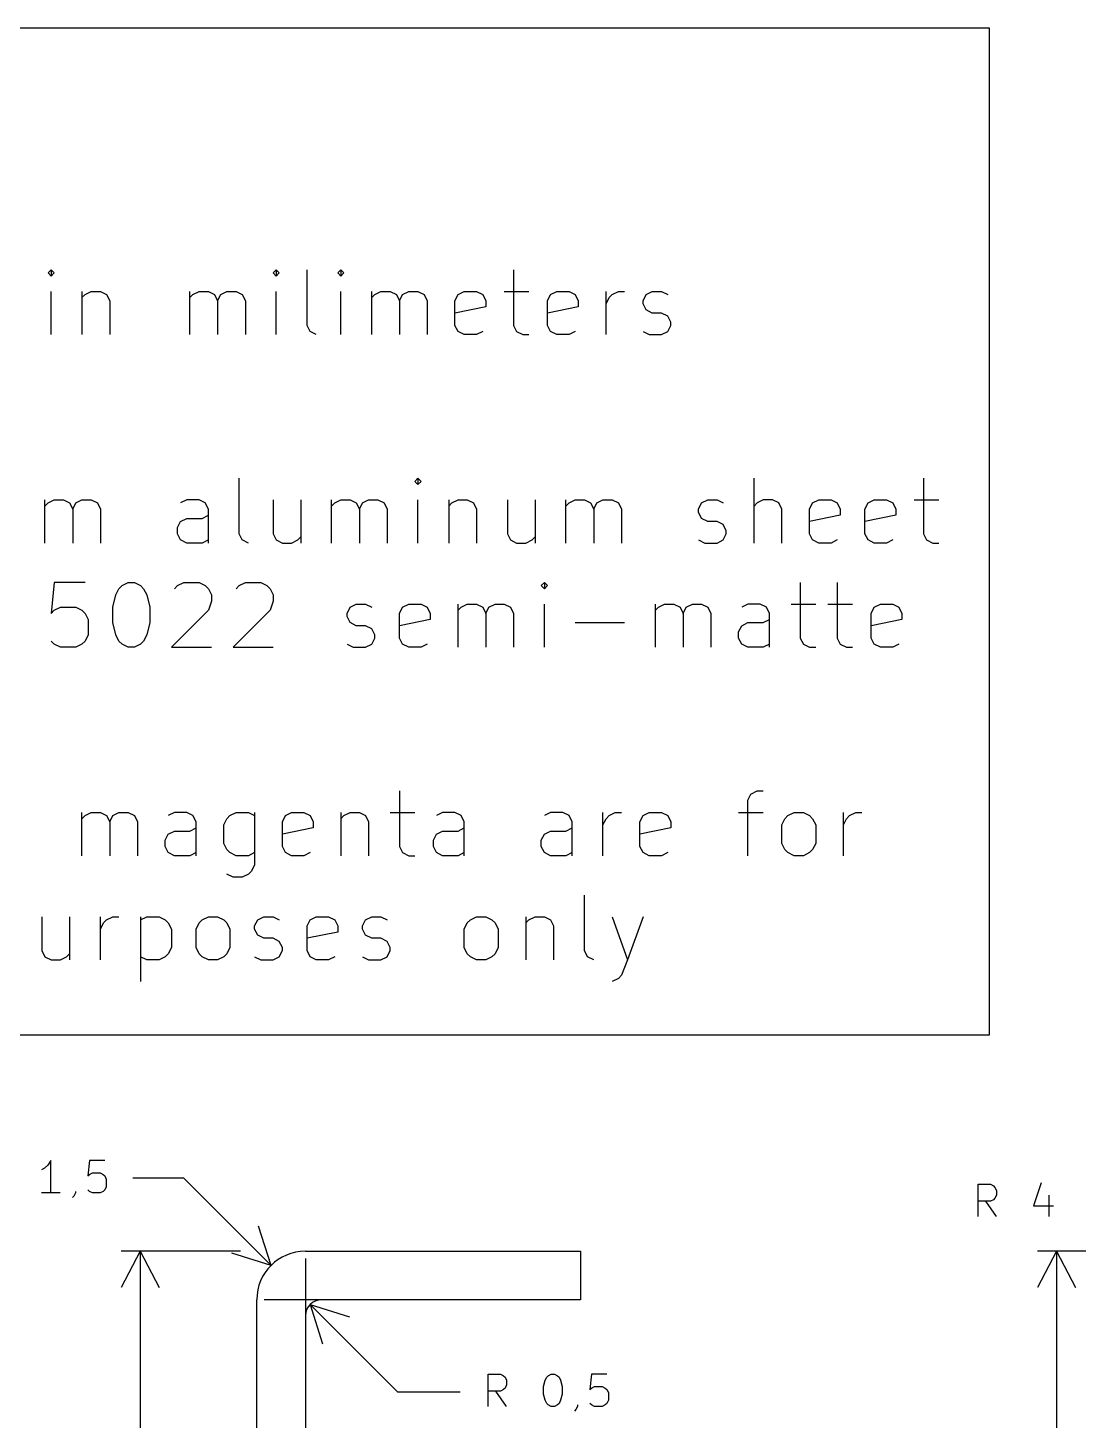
# Model space of a CAD drawing. Extents: x 111 to 491, y -200 to -1.
# Drawn here: x 135.43 to 167.87, y -53.52 to -10.5 of the extents above; entities that cross this region are included whole.
import ezdxf

# ---------------------------------------------------------------- set-up
doc = ezdxf.new("R2010")
doc.units = 0
doc.layers.add('BLACK', color=7, linetype='CONTINUOUS')

msp = doc.modelspace()

# ---------------------------------------------------------------- linework, layer by layer
at = {"layer": 'BLACK', "linetype": 'CONTINUOUS'}
for p, q in [((111, -10.5), (165.125, -10.5)), ((165.125, -10.5), (165.125, -41.625)), ((136.146425, -17.979714), (136.051187, -18.074952)), ((136.241663, -18.074952), (136.146425, -17.979714)), ((136.146425, -17.979714), (136.146425, -18.17019)), ((143.098807, -17.979714), (143.003569, -18.074952)), ((143.194045, -18.074952), (143.098807, -17.979714)), ((143.098807, -17.979714), (143.098807, -18.17019)), ((144.051188, -19.693999), (144.051188, -17.979714)), ((145.098807, -17.979714), (145.003569, -18.074952)), ((145.194045, -18.074952), (145.098807, -17.979714)), ((145.098807, -17.979714), (145.098807, -18.17019)), ((150.432141, -17.979714), (150.432141, -19.693999)), ((136.051187, -18.074952), (136.146425, -18.17019)), ((136.146425, -18.17019), (136.241663, -18.074952)), ((143.003569, -18.074952), (143.098807, -18.17019)), ((143.098807, -18.17019), (143.194045, -18.074952)), ((145.003569, -18.074952), (145.098807, -18.17019)), ((145.098807, -18.17019), (145.194045, -18.074952)), ((136.146425, -19.979714), (136.146425, -18.64638)), ((137.098806, -18.64638), (137.098806, -19.979714)), ((137.098806, -18.836856), (137.194044, -18.741618)), ((137.194044, -18.741618), (137.38452, -18.64638)), ((137.38452, -18.64638), (137.670235, -18.64638)), ((137.670235, -18.64638), (137.860711, -18.741618)), ((137.860711, -18.741618), (137.955949, -18.932095)), ((140.43214, -19.979714), (140.43214, -18.64638)), ((140.43214, -18.836856), (140.527378, -18.741618)), ((140.527378, -18.741618), (140.717854, -18.64638)), ((140.717854, -18.64638), (141.003569, -18.64638)), ((141.003569, -18.64638), (141.194045, -18.741618)), ((141.194045, -18.741618), (141.289283, -18.932095)), ((141.289283, -18.932095), (141.384521, -18.741618)), ((141.384521, -18.741618), (141.574997, -18.64638)), ((141.574997, -18.64638), (141.860711, -18.64638)), ((141.860711, -18.64638), (142.051188, -18.741618)), ((142.051188, -18.741618), (142.146426, -18.932095)), ((143.098807, -19.979714), (143.098807, -18.64638)), ((145.098807, -19.979714), (145.098807, -18.64638)), ((146.051188, -19.979714), (146.051188, -18.64638)), ((146.051188, -18.836856), (146.146426, -18.741618)), ((146.146426, -18.741618), (146.336902, -18.64638)), ((146.336902, -18.64638), (146.622617, -18.64638)), ((146.622617, -18.64638), (146.813093, -18.741618)), ((146.813093, -18.741618), (146.908331, -18.932095)), ((146.908331, -18.932095), (147.003569, -18.741618)), ((147.003569, -18.741618), (147.194045, -18.64638)), ((147.194045, -18.64638), (147.479759, -18.64638)), ((147.479759, -18.64638), (147.670236, -18.741618)), ((147.670236, -18.741618), (147.765474, -18.932095)), ((148.622617, -18.932095), (148.717855, -18.741618)), ((148.717855, -18.741618), (148.908331, -18.64638)), ((148.908331, -18.64638), (149.289284, -18.64638)), ((149.289284, -18.64638), (149.47976, -18.741618)), ((149.47976, -18.741618), (149.574998, -18.932095)), ((150.146427, -18.64638), (150.908331, -18.64638)), ((151.47976, -18.932095), (151.574998, -18.741618)), ((151.574998, -18.741618), (151.765474, -18.64638)), ((151.765474, -18.64638), (152.146427, -18.64638)), ((152.146427, -18.64638), (152.336903, -18.741618)), ((152.336903, -18.741618), (152.432141, -18.932095)), ((153.289284, -19.979714), (153.289284, -18.64638)), ((153.289284, -19.027333), (153.384522, -18.836856)), ((153.384522, -18.836856), (153.47976, -18.741618)), ((153.47976, -18.741618), (153.670236, -18.64638)), ((153.670236, -18.64638), (153.860713, -18.64638)), ((154.432141, -18.932095), (154.527379, -18.741618)), ((154.527379, -18.741618), (154.717855, -18.64638)), ((154.717855, -18.64638), (155.003569, -18.64638)), ((155.003569, -18.64638), (155.194046, -18.741618)), ((137.955949, -18.932095), (137.955949, -19.979714)), ((141.289283, -18.932095), (141.289283, -19.979714)), ((142.146426, -18.932095), (142.146426, -19.979714)), ((146.908331, -18.932095), (146.908331, -19.979714)), ((147.765474, -18.932095), (147.765474, -19.979714)), ((148.622617, -19.693999), (148.622617, -18.932095)), ((149.574998, -19.122571), (148.622617, -19.313047)), ((149.574998, -18.932095), (149.574998, -19.122571)), ((151.47976, -19.693999), (151.47976, -18.932095)), ((152.432141, -19.122571), (151.47976, -19.313047)), ((152.432141, -18.932095), (152.432141, -19.122571)), ((154.432141, -19.027333), (154.432141, -18.932095)), ((154.527379, -19.217809), (154.432141, -19.027333)), ((154.717855, -19.313047), (154.527379, -19.217809)), ((155.003569, -19.313047), (154.717855, -19.313047)), ((155.194046, -19.408285), (155.003569, -19.313047)), ((144.146426, -19.884476), (144.051188, -19.693999)), ((148.717855, -19.884476), (148.622617, -19.693999)), ((150.432141, -19.693999), (150.527379, -19.884476)), ((151.574998, -19.884476), (151.47976, -19.693999)), ((155.289284, -19.598761), (155.194046, -19.408285)), ((155.194046, -19.884476), (155.289284, -19.693999)), ((155.289284, -19.693999), (155.289284, -19.598761)), ((144.336902, -19.979714), (144.146426, -19.884476)), ((148.908331, -19.979714), (148.717855, -19.884476)), ((149.289284, -19.979714), (148.908331, -19.979714)), ((149.47976, -19.884476), (149.289284, -19.979714)), ((150.527379, -19.884476), (150.717855, -19.979714)), ((150.717855, -19.979714), (150.908331, -19.979714)), ((151.765474, -19.979714), (151.574998, -19.884476)), ((152.146427, -19.979714), (151.765474, -19.979714)), ((152.336903, -19.884476), (152.146427, -19.979714)), ((154.432141, -19.884476), (154.622617, -19.979714)), ((154.622617, -19.979714), (155.003569, -19.979714)), ((155.003569, -19.979714), (155.194046, -19.884476)), ((141.955948, -26.133775), (141.955948, -24.41949)), ((147.479758, -24.41949), (147.38452, -24.514728)), ((147.38452, -24.514728), (147.479758, -24.609966)), ((147.574996, -24.514728), (147.479758, -24.41949)), ((147.479758, -24.41949), (147.479758, -24.609966)), ((147.479758, -24.609966), (147.574996, -24.514728)), ((157.860712, -26.41949), (157.860712, -24.41949)), ((163.098808, -24.41949), (163.098808, -26.133775)), ((135.955947, -26.41949), (135.955947, -25.086156)), ((135.955947, -25.276632), (136.051185, -25.181394)), ((136.051185, -25.181394), (136.241661, -25.086156)), ((136.241661, -25.086156), (136.527376, -25.086156)), ((136.527376, -25.086156), (136.717852, -25.181394)), ((136.717852, -25.181394), (136.81309, -25.371871)), ((136.81309, -25.371871), (136.908328, -25.181394)), ((136.81309, -25.371871), (136.81309, -26.41949)), ((136.908328, -25.181394), (137.098804, -25.086156)), ((137.098804, -25.086156), (137.384518, -25.086156)), ((137.384518, -25.086156), (137.574995, -25.181394)), ((137.574995, -25.181394), (137.670233, -25.371871)), ((137.670233, -25.371871), (137.670233, -26.41949)), ((140.3369, -25.086156), (140.146424, -25.181394)), ((140.717853, -25.086156), (140.3369, -25.086156)), ((140.908329, -25.181394), (140.717853, -25.086156)), ((141.003567, -25.371871), (140.908329, -25.181394)), ((141.003567, -26.41949), (141.003567, -25.371871)), ((143.003567, -25.086156), (143.003567, -26.133775)), ((143.86071, -25.086156), (143.86071, -26.41949)), ((144.813091, -26.41949), (144.813091, -25.086156)), ((144.813091, -25.276632), (144.908329, -25.181394)), ((144.908329, -25.181394), (145.098805, -25.086156)), ((145.098805, -25.086156), (145.38452, -25.086156)), ((145.38452, -25.086156), (145.574996, -25.181394)), ((145.574996, -25.181394), (145.670234, -25.371871)), ((145.670234, -25.371871), (145.765472, -25.181394)), ((145.670234, -25.371871), (145.670234, -26.41949)), ((145.765472, -25.181394), (145.955948, -25.086156)), ((145.955948, -25.086156), (146.241662, -25.086156)), ((146.241662, -25.086156), (146.432139, -25.181394)), ((146.432139, -25.181394), (146.527377, -25.371871)), ((146.527377, -25.371871), (146.527377, -26.41949)), ((147.479758, -26.41949), (147.479758, -25.086156)), ((148.432139, -25.086156), (148.432139, -26.41949)), ((148.432139, -25.276632), (148.527377, -25.181394)), ((148.527377, -25.181394), (148.717853, -25.086156)), ((148.717853, -25.086156), (149.003568, -25.086156)), ((149.003568, -25.086156), (149.194044, -25.181394)), ((149.194044, -25.181394), (149.289282, -25.371871)), ((149.289282, -25.371871), (149.289282, -26.41949)), ((150.241663, -25.086156), (150.241663, -26.133775)), ((151.098806, -25.086156), (151.098806, -26.41949)), ((152.051187, -26.41949), (152.051187, -25.086156)), ((152.051187, -25.276632), (152.146425, -25.181394)), ((152.146425, -25.181394), (152.336901, -25.086156)), ((152.336901, -25.086156), (152.622616, -25.086156)), ((152.622616, -25.086156), (152.813092, -25.181394)), ((152.813092, -25.181394), (152.90833, -25.371871)), ((152.90833, -25.371871), (153.003568, -25.181394)), ((152.90833, -25.371871), (152.90833, -26.41949)), ((153.003568, -25.181394), (153.194044, -25.086156)), ((153.194044, -25.086156), (153.479758, -25.086156)), ((153.479758, -25.086156), (153.670235, -25.181394)), ((153.670235, -25.181394), (153.765473, -25.371871)), ((153.765473, -25.371871), (153.765473, -26.41949)), ((156.146426, -25.371871), (156.241664, -25.181394)), ((156.146426, -25.467109), (156.146426, -25.371871)), ((156.241664, -25.181394), (156.43214, -25.086156)), ((156.43214, -25.086156), (156.717854, -25.086156)), ((156.717854, -25.086156), (156.908331, -25.181394)), ((157.95595, -25.181394), (157.860712, -25.276632)), ((158.146426, -25.086156), (157.95595, -25.181394)), ((158.432141, -25.086156), (158.146426, -25.086156)), ((158.622617, -25.181394), (158.432141, -25.086156)), ((158.717855, -25.371871), (158.622617, -25.181394)), ((158.717855, -26.41949), (158.717855, -25.371871)), ((159.574998, -25.371871), (159.670236, -25.181394)), ((159.574998, -26.133775), (159.574998, -25.371871)), ((159.670236, -25.181394), (159.860712, -25.086156)), ((159.860712, -25.086156), (160.241665, -25.086156)), ((160.241665, -25.086156), (160.432141, -25.181394)), ((160.432141, -25.181394), (160.527379, -25.371871)), ((160.527379, -25.371871), (160.527379, -25.562347)), ((161.289284, -25.371871), (161.384522, -25.181394)), ((161.289284, -26.133775), (161.289284, -25.371871)), ((161.384522, -25.181394), (161.574998, -25.086156)), ((161.574998, -25.086156), (161.955951, -25.086156)), ((161.955951, -25.086156), (162.146427, -25.181394)), ((162.146427, -25.181394), (162.241665, -25.371871)), ((162.241665, -25.371871), (162.241665, -25.562347)), ((162.813094, -25.086156), (163.574998, -25.086156)), ((140.051186, -25.943299), (140.146424, -25.752823)), ((140.146424, -25.752823), (140.3369, -25.657585)), ((140.3369, -25.657585), (140.813091, -25.657585)), ((140.813091, -25.657585), (141.003567, -25.562347)), ((156.241664, -25.657585), (156.146426, -25.467109)), ((156.43214, -25.752823), (156.241664, -25.657585)), ((156.717854, -25.752823), (156.43214, -25.752823)), ((156.908331, -25.848061), (156.717854, -25.752823)), ((160.527379, -25.562347), (159.574998, -25.752823)), ((162.241665, -25.562347), (161.289284, -25.752823)), ((140.051186, -26.133775), (140.051186, -25.943299)), ((140.146424, -26.324252), (140.051186, -26.133775)), ((142.051186, -26.324252), (141.955948, -26.133775)), ((143.003567, -26.133775), (143.098805, -26.324252)), ((143.765472, -26.324252), (143.86071, -26.229013)), ((150.241663, -26.133775), (150.336901, -26.324252)), ((151.003568, -26.324252), (151.098806, -26.229013)), ((157.003569, -26.038537), (156.908331, -25.848061)), ((156.908331, -26.324252), (157.003569, -26.133775)), ((157.003569, -26.133775), (157.003569, -26.038537)), ((159.670236, -26.324252), (159.574998, -26.133775)), ((161.384522, -26.324252), (161.289284, -26.133775)), ((163.098808, -26.133775), (163.194046, -26.324252)), ((140.3369, -26.41949), (140.146424, -26.324252)), ((140.813091, -26.41949), (140.3369, -26.41949)), ((141.003567, -26.324252), (140.813091, -26.41949)), ((142.241662, -26.41949), (142.051186, -26.324252)), ((143.098805, -26.324252), (143.289281, -26.41949)), ((143.289281, -26.41949), (143.574996, -26.41949)), ((143.574996, -26.41949), (143.765472, -26.324252)), ((150.336901, -26.324252), (150.527377, -26.41949)), ((150.527377, -26.41949), (150.813092, -26.41949)), ((150.813092, -26.41949), (151.003568, -26.324252)), ((156.146426, -26.324252), (156.336902, -26.41949)), ((156.336902, -26.41949), (156.717854, -26.41949)), ((156.717854, -26.41949), (156.908331, -26.324252)), ((159.860712, -26.41949), (159.670236, -26.324252)), ((160.241665, -26.41949), (159.860712, -26.41949)), ((160.432141, -26.324252), (160.241665, -26.41949)), ((161.574998, -26.41949), (161.384522, -26.324252)), ((161.955951, -26.41949), (161.574998, -26.41949)), ((162.146427, -26.324252), (161.955951, -26.41949)), ((163.194046, -26.324252), (163.384522, -26.41949)), ((163.384522, -26.41949), (163.574998, -26.41949)), ((136.241663, -27.639378), (136.146425, -28.591759)), ((137.194044, -27.639378), (136.241663, -27.639378)), ((138.146425, -28.02033), (138.241663, -27.829854)), ((138.241663, -27.829854), (138.336901, -27.734616)), ((138.336901, -27.734616), (138.527377, -27.639378)), ((138.527377, -27.639378), (138.717854, -27.639378)), ((138.717854, -27.639378), (138.90833, -27.734616)), ((138.90833, -27.734616), (139.003568, -27.829854)), ((139.003568, -27.829854), (139.098806, -28.02033)), ((139.955949, -27.829854), (140.051187, -27.734616)), ((140.051187, -27.734616), (140.241663, -27.639378)), ((140.241663, -27.639378), (140.717854, -27.639378)), ((140.717854, -27.639378), (140.90833, -27.734616)), ((140.90833, -27.734616), (141.003568, -27.829854)), ((141.003568, -27.829854), (141.098806, -28.02033)), ((141.860711, -27.829854), (141.955949, -27.734616)), ((141.955949, -27.734616), (142.146425, -27.639378)), ((142.146425, -27.639378), (142.622616, -27.639378)), ((142.622616, -27.639378), (142.813092, -27.734616)), ((142.813092, -27.734616), (142.90833, -27.829854)), ((142.90833, -27.829854), (143.003568, -28.02033)), ((151.384522, -27.639378), (151.289284, -27.734616)), ((151.289284, -27.734616), (151.384522, -27.829854)), ((151.47976, -27.734616), (151.384522, -27.639378)), ((151.384522, -27.639378), (151.384522, -27.829854)), ((151.384522, -27.829854), (151.47976, -27.734616)), ((159.289284, -27.639378), (159.289284, -29.353663)), ((160.432141, -27.639378), (160.432141, -29.353663)), ((138.051187, -28.401282), (138.146425, -28.02033)), ((139.098806, -28.02033), (139.194044, -28.401282)), ((141.098806, -28.210806), (141.003568, -28.49652)), ((141.098806, -28.02033), (141.098806, -28.210806)), ((143.003568, -28.210806), (142.90833, -28.49652)), ((143.003568, -28.02033), (143.003568, -28.210806)), ((145.384521, -28.401282), (145.574997, -28.306044)), ((145.574997, -28.306044), (145.860711, -28.306044)), ((145.860711, -28.306044), (146.051188, -28.401282)), ((147.003569, -28.401282), (147.194045, -28.306044)), ((147.194045, -28.306044), (147.574998, -28.306044)), ((147.574998, -28.306044), (147.765474, -28.401282)), ((148.717855, -29.639378), (148.717855, -28.306044)), ((148.813093, -28.401282), (149.003569, -28.306044)), ((149.003569, -28.306044), (149.289284, -28.306044)), ((149.289284, -28.306044), (149.47976, -28.401282)), ((149.670236, -28.401282), (149.860712, -28.306044)), ((149.860712, -28.306044), (150.146426, -28.306044)), ((150.146426, -28.306044), (150.336903, -28.401282)), ((151.384522, -29.639378), (151.384522, -28.306044)), ((154.813093, -29.639378), (154.813093, -28.306044)), ((154.908331, -28.401282), (155.098807, -28.306044)), ((155.098807, -28.306044), (155.384522, -28.306044)), ((155.384522, -28.306044), (155.574998, -28.401282)), ((155.765474, -28.401282), (155.95595, -28.306044)), ((155.95595, -28.306044), (156.241664, -28.306044)), ((156.241664, -28.306044), (156.432141, -28.401282)), ((157.670236, -28.306044), (157.47976, -28.401282)), ((158.051189, -28.306044), (157.670236, -28.306044)), ((158.241665, -28.401282), (158.051189, -28.306044)), ((159.00357, -28.306044), (159.765474, -28.306044)), ((160.146427, -28.306044), (160.908331, -28.306044)), ((161.574998, -28.401282), (161.765474, -28.306044)), ((161.765474, -28.306044), (162.146427, -28.306044)), ((162.146427, -28.306044), (162.336903, -28.401282)), ((136.146425, -28.591759), (136.241663, -28.49652)), ((136.241663, -28.49652), (136.432139, -28.401282)), ((136.432139, -28.401282), (136.90833, -28.401282)), ((136.90833, -28.401282), (137.098806, -28.49652)), ((137.098806, -28.49652), (137.194044, -28.591759)), ((137.194044, -28.591759), (137.289282, -28.782235)), ((137.289282, -28.782235), (137.289282, -29.258425)), ((138.051187, -28.877473), (138.051187, -28.401282)), ((139.194044, -28.401282), (139.194044, -28.877473)), ((141.003568, -28.49652), (139.860711, -29.639378)), ((142.90833, -28.49652), (141.765473, -29.639378)), ((145.289283, -28.591759), (145.384521, -28.401282)), ((145.289283, -28.686997), (145.289283, -28.591759)), ((145.384521, -28.877473), (145.289283, -28.686997)), ((146.908331, -28.591759), (147.003569, -28.401282)), ((146.908331, -29.353663), (146.908331, -28.591759)), ((147.860712, -28.782235), (146.908331, -28.972711)), ((147.765474, -28.401282), (147.860712, -28.591759)), ((147.860712, -28.591759), (147.860712, -28.782235)), ((148.717855, -28.49652), (148.813093, -28.401282)), ((149.47976, -28.401282), (149.574998, -28.591759)), ((149.574998, -28.591759), (149.670236, -28.401282)), ((149.574998, -28.591759), (149.574998, -29.639378)), ((150.336903, -28.401282), (150.432141, -28.591759)), ((150.432141, -28.591759), (150.432141, -29.639378)), ((154.813093, -28.49652), (154.908331, -28.401282)), ((155.574998, -28.401282), (155.670236, -28.591759)), ((155.670236, -28.591759), (155.765474, -28.401282)), ((155.670236, -28.591759), (155.670236, -29.639378)), ((156.432141, -28.401282), (156.527379, -28.591759)), ((156.527379, -28.591759), (156.527379, -29.639378)), ((158.146427, -28.877473), (158.336903, -28.782235)), ((158.336903, -28.591759), (158.241665, -28.401282)), ((158.336903, -29.639378), (158.336903, -28.591759)), ((161.47976, -28.591759), (161.574998, -28.401282)), ((161.47976, -29.353663), (161.47976, -28.591759)), ((162.432141, -28.782235), (161.47976, -28.972711)), ((162.336903, -28.401282), (162.432141, -28.591759)), ((162.432141, -28.591759), (162.432141, -28.782235)), ((138.146425, -29.258425), (138.051187, -28.877473)), ((139.194044, -28.877473), (139.098806, -29.258425)), ((145.574997, -28.972711), (145.384521, -28.877473)), ((145.860711, -28.972711), (145.574997, -28.972711)), ((146.051188, -29.067949), (145.860711, -28.972711)), ((146.146426, -29.258425), (146.051188, -29.067949)), ((152.336903, -28.877473), (153.860713, -28.877473)), ((157.384522, -29.163187), (157.47976, -28.972711)), ((157.384522, -29.353663), (157.384522, -29.163187)), ((157.47976, -28.972711), (157.670236, -28.877473)), ((157.670236, -28.877473), (158.146427, -28.877473)), ((136.241663, -29.54414), (136.146425, -29.448901)), ((136.432139, -29.639378), (136.241663, -29.54414)), ((136.90833, -29.639378), (136.432139, -29.639378)), ((137.098806, -29.54414), (136.90833, -29.639378)), ((137.194044, -29.448901), (137.098806, -29.54414)), ((137.289282, -29.258425), (137.194044, -29.448901)), ((138.241663, -29.448901), (138.146425, -29.258425)), ((138.336901, -29.54414), (138.241663, -29.448901)), ((138.527377, -29.639378), (138.336901, -29.54414)), ((138.717854, -29.639378), (138.527377, -29.639378)), ((138.90833, -29.54414), (138.717854, -29.639378)), ((139.003568, -29.448901), (138.90833, -29.54414)), ((139.098806, -29.258425), (139.003568, -29.448901)), ((139.860711, -29.639378), (141.098806, -29.639378)), ((141.765473, -29.639378), (143.003568, -29.639378)), ((145.289283, -29.54414), (145.479759, -29.639378)), ((145.479759, -29.639378), (145.860711, -29.639378)), ((145.860711, -29.639378), (146.051188, -29.54414)), ((146.051188, -29.54414), (146.146426, -29.353663)), ((146.146426, -29.353663), (146.146426, -29.258425)), ((147.003569, -29.54414), (146.908331, -29.353663)), ((147.194045, -29.639378), (147.003569, -29.54414)), ((147.574998, -29.639378), (147.194045, -29.639378)), ((147.765474, -29.54414), (147.574998, -29.639378)), ((157.47976, -29.54414), (157.384522, -29.353663)), ((157.670236, -29.639378), (157.47976, -29.54414)), ((158.146427, -29.639378), (157.670236, -29.639378)), ((158.336903, -29.54414), (158.146427, -29.639378)), ((159.289284, -29.353663), (159.384522, -29.54414)), ((159.384522, -29.54414), (159.574998, -29.639378)), ((159.574998, -29.639378), (159.765474, -29.639378)), ((160.432141, -29.353663), (160.527379, -29.54414)), ((160.527379, -29.54414), (160.717855, -29.639378)), ((160.717855, -29.639378), (160.908331, -29.639378)), ((161.574998, -29.54414), (161.47976, -29.353663)), ((161.765474, -29.639378), (161.574998, -29.54414)), ((162.146427, -29.639378), (161.765474, -29.639378)), ((162.336903, -29.54414), (162.146427, -29.639378)), ((146.908331, -34.079154), (146.908331, -35.793439)), ((157.670237, -34.364868), (157.765475, -34.174392)), ((157.670237, -36.079154), (157.670237, -34.364868)), ((157.765475, -34.174392), (157.955951, -34.079154)), ((157.955951, -34.079154), (158.146427, -34.079154)), ((137.098806, -36.079154), (137.098806, -34.74582)), ((137.098806, -34.936296), (137.194044, -34.841058)), ((137.194044, -34.841058), (137.38452, -34.74582)), ((137.38452, -34.74582), (137.670235, -34.74582)), ((137.670235, -34.74582), (137.860711, -34.841058)), ((137.860711, -34.841058), (137.955949, -35.031535)), ((137.955949, -35.031535), (138.051187, -34.841058)), ((138.051187, -34.841058), (138.241663, -34.74582)), ((138.241663, -34.74582), (138.527377, -34.74582)), ((138.527377, -34.74582), (138.717854, -34.841058)), ((138.717854, -34.841058), (138.813092, -35.031535)), ((139.955949, -34.74582), (139.765473, -34.841058)), ((140.336902, -34.74582), (139.955949, -34.74582)), ((140.527378, -34.841058), (140.336902, -34.74582)), ((140.622616, -35.031535), (140.527378, -34.841058)), ((141.574997, -34.936296), (141.670235, -34.841058)), ((141.670235, -34.841058), (141.860711, -34.74582)), ((141.860711, -34.74582), (142.241664, -34.74582)), ((142.241664, -34.74582), (142.43214, -34.841058)), ((142.43214, -34.74582), (142.43214, -36.364868)), ((143.289283, -35.031535), (143.384521, -34.841058)), ((143.384521, -34.841058), (143.574997, -34.74582)), ((143.574997, -34.74582), (143.95595, -34.74582)), ((143.95595, -34.74582), (144.146426, -34.841058)), ((144.146426, -34.841058), (144.241664, -35.031535)), ((145.098807, -34.74582), (145.098807, -36.079154)), ((145.098807, -34.936296), (145.194045, -34.841058)), ((145.194045, -34.841058), (145.384521, -34.74582)), ((145.384521, -34.74582), (145.670236, -34.74582)), ((145.670236, -34.74582), (145.860712, -34.841058)), ((145.860712, -34.841058), (145.95595, -35.031535)), ((146.622617, -34.74582), (147.384521, -34.74582)), ((148.241664, -34.74582), (148.051188, -34.841058)), ((148.622617, -34.74582), (148.241664, -34.74582)), ((148.813093, -34.841058), (148.622617, -34.74582)), ((148.908331, -35.031535), (148.813093, -34.841058)), ((151.574998, -34.74582), (151.384522, -34.841058)), ((151.955951, -34.74582), (151.574998, -34.74582)), ((152.146427, -34.841058), (151.955951, -34.74582)), ((152.241665, -35.031535), (152.146427, -34.841058)), ((153.194046, -36.079154), (153.194046, -34.74582)), ((153.289284, -34.936296), (153.384522, -34.841058)), ((153.384522, -34.841058), (153.574998, -34.74582)), ((153.574998, -34.74582), (153.765475, -34.74582)), ((154.336903, -35.031535), (154.432141, -34.841058)), ((154.432141, -34.841058), (154.622617, -34.74582)), ((154.622617, -34.74582), (155.00357, -34.74582)), ((155.00357, -34.74582), (155.194046, -34.841058)), ((155.194046, -34.841058), (155.289284, -35.031535)), ((157.384523, -34.74582), (158.146427, -34.74582)), ((158.813094, -34.936296), (158.908332, -34.841058)), ((158.908332, -34.841058), (159.098808, -34.74582)), ((159.098808, -34.74582), (159.384523, -34.74582)), ((159.384523, -34.74582), (159.574999, -34.841058)), ((159.574999, -34.841058), (159.670237, -34.936296)), ((160.622618, -36.079154), (160.622618, -34.74582)), ((160.717856, -34.936296), (160.813094, -34.841058)), ((160.813094, -34.841058), (161.00357, -34.74582)), ((161.00357, -34.74582), (161.194047, -34.74582)), ((137.955949, -35.031535), (137.955949, -36.079154)), ((138.813092, -35.031535), (138.813092, -36.079154)), ((140.43214, -35.317249), (140.622616, -35.222011)), ((140.622616, -36.079154), (140.622616, -35.031535)), ((141.479759, -35.126773), (141.574997, -34.936296)), ((141.479759, -35.698201), (141.479759, -35.126773)), ((143.289283, -35.793439), (143.289283, -35.031535)), ((144.241664, -35.222011), (143.289283, -35.412487)), ((144.241664, -35.031535), (144.241664, -35.222011)), ((145.95595, -35.031535), (145.95595, -36.079154)), ((148.717855, -35.317249), (148.908331, -35.222011)), ((148.908331, -36.079154), (148.908331, -35.031535)), ((152.051189, -35.317249), (152.241665, -35.222011)), ((152.241665, -36.079154), (152.241665, -35.031535)), ((153.194046, -35.126773), (153.289284, -34.936296)), ((154.336903, -35.793439), (154.336903, -35.031535)), ((155.289284, -35.222011), (154.336903, -35.412487)), ((155.289284, -35.031535), (155.289284, -35.222011)), ((158.717856, -35.126773), (158.813094, -34.936296)), ((158.717856, -35.698201), (158.717856, -35.126773)), ((159.670237, -34.936296), (159.765475, -35.126773)), ((159.765475, -35.126773), (159.765475, -35.698201)), ((160.622618, -35.126773), (160.717856, -34.936296)), ((139.670235, -35.602963), (139.765473, -35.412487)), ((139.670235, -35.793439), (139.670235, -35.602963)), ((139.765473, -35.412487), (139.955949, -35.317249)), ((139.955949, -35.317249), (140.43214, -35.317249)), ((141.574997, -35.888677), (141.479759, -35.698201)), ((147.95595, -35.602963), (148.051188, -35.412487)), ((147.95595, -35.793439), (147.95595, -35.602963)), ((148.051188, -35.412487), (148.241664, -35.317249)), ((148.241664, -35.317249), (148.717855, -35.317249)), ((151.289284, -35.602963), (151.384522, -35.412487)), ((151.289284, -35.793439), (151.289284, -35.602963)), ((151.384522, -35.412487), (151.574998, -35.317249)), ((151.574998, -35.317249), (152.051189, -35.317249)), ((158.813094, -35.888677), (158.717856, -35.698201)), ((159.765475, -35.698201), (159.670237, -35.888677)), ((139.765473, -35.983916), (139.670235, -35.793439)), ((139.955949, -36.079154), (139.765473, -35.983916)), ((140.43214, -36.079154), (139.955949, -36.079154)), ((140.622616, -35.983916), (140.43214, -36.079154)), ((141.670235, -35.983916), (141.574997, -35.888677)), ((141.860711, -36.079154), (141.670235, -35.983916)), ((142.241664, -36.079154), (141.860711, -36.079154)), ((142.43214, -35.983916), (142.241664, -36.079154)), ((143.384521, -35.983916), (143.289283, -35.793439)), ((143.574997, -36.079154), (143.384521, -35.983916)), ((143.95595, -36.079154), (143.574997, -36.079154)), ((144.146426, -35.983916), (143.95595, -36.079154)), ((146.908331, -35.793439), (147.003569, -35.983916)), ((147.003569, -35.983916), (147.194045, -36.079154)), ((147.194045, -36.079154), (147.384521, -36.079154)), ((148.051188, -35.983916), (147.95595, -35.793439)), ((148.241664, -36.079154), (148.051188, -35.983916)), ((148.717855, -36.079154), (148.241664, -36.079154)), ((148.908331, -35.983916), (148.717855, -36.079154)), ((151.384522, -35.983916), (151.289284, -35.793439)), ((151.574998, -36.079154), (151.384522, -35.983916)), ((152.051189, -36.079154), (151.574998, -36.079154)), ((152.241665, -35.983916), (152.051189, -36.079154)), ((154.432141, -35.983916), (154.336903, -35.793439)), ((154.622617, -36.079154), (154.432141, -35.983916)), ((155.00357, -36.079154), (154.622617, -36.079154)), ((155.194046, -35.983916), (155.00357, -36.079154)), ((158.908332, -35.983916), (158.813094, -35.888677)), ((159.098808, -36.079154), (158.908332, -35.983916)), ((159.384523, -36.079154), (159.098808, -36.079154)), ((159.574999, -35.983916), (159.384523, -36.079154)), ((159.670237, -35.888677), (159.574999, -35.983916)), ((142.336902, -36.555344), (142.241664, -36.650582)), ((142.43214, -36.364868), (142.336902, -36.555344)), ((141.765473, -36.74582), (141.574997, -36.650582)), ((142.051187, -36.74582), (141.765473, -36.74582)), ((142.241664, -36.650582), (142.051187, -36.74582)), ((152.622616, -39.013327), (152.622616, -37.299042)), ((135.860709, -37.965708), (135.860709, -39.013327)), ((136.717852, -37.965708), (136.717852, -39.299042)), ((137.670233, -39.299042), (137.670233, -37.965708)), ((137.670233, -38.346661), (137.765471, -38.156184)), ((137.765471, -38.156184), (137.860709, -38.060946)), ((137.860709, -38.060946), (138.051185, -37.965708)), ((138.051185, -37.965708), (138.241662, -37.965708)), ((138.908328, -37.965708), (138.908328, -39.965708)), ((138.908328, -38.060946), (139.098804, -37.965708)), ((139.098804, -37.965708), (139.479757, -37.965708)), ((139.479757, -37.965708), (139.670233, -38.060946)), ((139.670233, -38.060946), (139.765471, -38.156184)), ((139.765471, -38.156184), (139.860709, -38.346661)), ((140.622614, -38.346661), (140.717852, -38.156184)), ((140.717852, -38.156184), (140.81309, -38.060946)), ((140.81309, -38.060946), (141.003566, -37.965708)), ((141.003566, -37.965708), (141.289281, -37.965708)), ((141.289281, -37.965708), (141.479757, -38.060946)), ((141.479757, -38.060946), (141.574995, -38.156184)), ((141.574995, -38.156184), (141.670233, -38.346661)), ((142.432138, -38.251423), (142.527376, -38.060946)), ((142.432138, -38.346661), (142.432138, -38.251423)), ((142.527376, -38.060946), (142.717852, -37.965708)), ((142.717852, -37.965708), (143.003566, -37.965708)), ((143.003566, -37.965708), (143.194043, -38.060946)), ((144.051186, -38.251423), (144.146424, -38.060946)), ((144.051186, -39.013327), (144.051186, -38.251423)), ((144.146424, -38.060946), (144.3369, -37.965708)), ((144.3369, -37.965708), (144.717853, -37.965708)), ((144.717853, -37.965708), (144.908329, -38.060946)), ((144.908329, -38.060946), (145.003567, -38.251423)), ((145.003567, -38.251423), (145.003567, -38.441899)), ((145.765472, -38.251423), (145.86071, -38.060946)), ((145.765472, -38.346661), (145.765472, -38.251423)), ((145.86071, -38.060946), (146.051186, -37.965708)), ((146.051186, -37.965708), (146.3369, -37.965708)), ((146.3369, -37.965708), (146.527377, -38.060946)), ((148.90833, -38.346661), (149.003568, -38.156184)), ((149.003568, -38.156184), (149.098806, -38.060946)), ((149.098806, -38.060946), (149.289282, -37.965708)), ((149.289282, -37.965708), (149.574997, -37.965708)), ((149.574997, -37.965708), (149.765473, -38.060946)), ((149.765473, -38.060946), (149.860711, -38.156184)), ((149.860711, -38.156184), (149.955949, -38.346661)), ((150.813092, -37.965708), (150.813092, -39.299042)), ((150.813092, -38.156184), (150.90833, -38.060946)), ((150.90833, -38.060946), (151.098806, -37.965708)), ((151.098806, -37.965708), (151.384521, -37.965708)), ((151.384521, -37.965708), (151.574997, -38.060946)), ((151.574997, -38.060946), (151.670235, -38.251423)), ((151.670235, -38.251423), (151.670235, -39.299042)), ((153.479759, -37.965708), (153.955949, -39.299042)), ((154.43214, -37.965708), (153.955949, -39.299042)), ((139.860709, -38.346661), (139.860709, -38.918089)), ((140.622614, -38.918089), (140.622614, -38.346661)), ((141.670233, -38.346661), (141.670233, -38.918089)), ((142.527376, -38.537137), (142.432138, -38.346661)), ((142.717852, -38.632375), (142.527376, -38.537137)), ((143.003566, -38.632375), (142.717852, -38.632375)), ((143.194043, -38.727613), (143.003566, -38.632375)), ((145.003567, -38.441899), (144.051186, -38.632375)), ((145.86071, -38.537137), (145.765472, -38.346661)), ((146.051186, -38.632375), (145.86071, -38.537137)), ((146.3369, -38.632375), (146.051186, -38.632375)), ((146.527377, -38.727613), (146.3369, -38.632375)), ((148.90833, -38.918089), (148.90833, -38.346661)), ((149.955949, -38.346661), (149.955949, -38.918089)), ((135.860709, -39.013327), (135.955947, -39.203804)), ((136.622614, -39.203804), (136.717852, -39.108565)), ((139.765471, -39.108565), (139.670233, -39.203804)), ((139.860709, -38.918089), (139.765471, -39.108565)), ((140.717852, -39.108565), (140.622614, -38.918089)), ((140.81309, -39.203804), (140.717852, -39.108565)), ((141.574995, -39.108565), (141.479757, -39.203804)), ((141.670233, -38.918089), (141.574995, -39.108565)), ((143.289281, -38.918089), (143.194043, -38.727613)), ((143.194043, -39.203804), (143.289281, -39.013327)), ((143.289281, -39.013327), (143.289281, -38.918089)), ((144.146424, -39.203804), (144.051186, -39.013327)), ((146.622615, -38.918089), (146.527377, -38.727613)), ((146.527377, -39.203804), (146.622615, -39.013327)), ((146.622615, -39.013327), (146.622615, -38.918089)), ((149.003568, -39.108565), (148.90833, -38.918089)), ((149.098806, -39.203804), (149.003568, -39.108565)), ((149.860711, -39.108565), (149.765473, -39.203804)), ((149.955949, -38.918089), (149.860711, -39.108565)), ((152.717854, -39.203804), (152.622616, -39.013327)), ((135.955947, -39.203804), (136.146423, -39.299042)), ((136.146423, -39.299042), (136.432138, -39.299042)), ((136.432138, -39.299042), (136.622614, -39.203804)), ((139.098804, -39.299042), (138.908328, -39.203804)), ((139.479757, -39.299042), (139.098804, -39.299042)), ((139.670233, -39.203804), (139.479757, -39.299042)), ((141.003566, -39.299042), (140.81309, -39.203804)), ((141.289281, -39.299042), (141.003566, -39.299042)), ((141.479757, -39.203804), (141.289281, -39.299042)), ((142.432138, -39.203804), (142.622614, -39.299042)), ((142.622614, -39.299042), (143.003566, -39.299042)), ((143.003566, -39.299042), (143.194043, -39.203804)), ((144.3369, -39.299042), (144.146424, -39.203804)), ((144.717853, -39.299042), (144.3369, -39.299042)), ((144.908329, -39.203804), (144.717853, -39.299042)), ((145.765472, -39.203804), (145.955948, -39.299042)), ((145.955948, -39.299042), (146.3369, -39.299042)), ((146.3369, -39.299042), (146.527377, -39.203804)), ((149.289282, -39.299042), (149.098806, -39.203804)), ((149.574997, -39.299042), (149.289282, -39.299042)), ((149.765473, -39.203804), (149.574997, -39.299042)), ((152.90833, -39.299042), (152.717854, -39.203804)), ((153.955949, -39.299042), (153.765473, -39.775232)), ((153.670235, -39.87047), (153.479759, -39.965708)), ((153.765473, -39.775232), (153.670235, -39.87047)), ((165.125, -41.625), (111, -41.625)), ((136.136667, -45.500082), (136.041429, -45.642939)), ((136.136667, -46.500082), (136.136667, -45.500082)), ((137.327143, -45.500082), (137.279524, -45.976272)), ((137.803333, -45.500082), (137.327143, -45.500082)), ((135.946191, -45.738177), (135.850953, -45.785796)), ((136.041429, -45.642939), (135.946191, -45.738177)), ((137.279524, -45.976272), (137.327143, -45.928653)), ((137.327143, -45.928653), (137.422381, -45.881034)), ((137.422381, -45.881034), (137.660476, -45.881034)), ((137.660476, -45.881034), (137.755714, -45.928653)), ((137.755714, -45.928653), (137.803333, -45.976272)), ((137.803333, -45.976272), (137.850952, -46.07151)), ((136.898572, -46.452463), (136.898572, -46.500082)), ((137.327143, -46.452463), (137.279524, -46.404843)), ((137.422381, -46.500082), (137.327143, -46.452463)), ((137.755714, -46.452463), (137.660476, -46.500082)), ((137.803333, -46.404843), (137.755714, -46.452463)), ((137.850952, -46.309605), (137.803333, -46.404843)), ((137.850952, -46.07151), (137.850952, -46.309605)), ((140.245263, -46.045263), (138.666429, -46.045263)), ((142.93934, -48.73934), (140.245263, -46.045263)), ((164.780952, -47.232315), (164.780952, -46.232315)), ((164.780952, -46.232315), (165.161904, -46.232315)), ((165.161904, -46.232315), (165.257142, -46.279934)), ((165.257142, -46.279934), (165.304761, -46.327553)), ((165.304761, -46.327553), (165.35238, -46.422791)), ((165.35238, -46.422791), (165.35238, -46.565648)), ((166.733333, -46.184696), (166.495238, -46.898981)), ((136.422381, -46.500082), (135.850953, -46.500082)), ((136.850953, -46.59532), (136.803334, -46.642939)), ((136.898572, -46.500082), (136.850953, -46.59532)), ((137.660476, -46.500082), (137.422381, -46.500082)), ((165.161904, -46.756124), (164.780952, -46.756124)), ((165.35238, -47.232315), (165.019047, -46.756124)), ((165.257142, -46.708505), (165.161904, -46.756124)), ((165.304761, -46.660886), (165.257142, -46.708505)), ((165.35238, -46.565648), (165.304761, -46.660886)), ((166.971428, -46.565648), (166.971428, -47.232315)), ((166.495238, -46.898981), (167.114285, -46.898981)), ((142.93934, -48.73934), (142.557444, -47.528119)), ((138.9, -48.3), (138.313579, -49.426504)), ((142, -48.3), (138.31358, -48.3)), ((138.9, -48.3), (138.9, -107.3)), ((138.9, -48.3), (139.486421, -49.426504)), ((142.93934, -48.73934), (141.728119, -48.357444)), ((144, -48.3), (152.5, -48.3)), ((144, -48.53), (144, -51.07)), ((144, -48.53), (144, -51.07)), ((152.5, -48.3), (152.5, -49.8)), ((167.21, -48.3), (166.623579, -49.426504)), ((175.3, -48.3), (166.62358, -48.3)), ((167.21, -48.3), (167.21, -166.3)), ((167.21, -48.3), (167.796421, -49.426504)), ((142.5, -164.8), (142.5, -49.8)), ((145.27, -49.8), (142.73, -49.8)), ((145.27, -49.8), (142.73, -49.8)), ((152.5, -49.8), (144.5, -49.8)), ((144, -50.3), (144, -53.8)), ((144.15, -49.95), (146.844077, -52.644077)), ((144.15, -49.95), (145.361221, -50.331896)), ((144.15, -49.95), (144.531896, -51.161221)), ((149.646667, -53.098896), (149.646667, -52.098896)), ((149.646667, -52.098896), (150.027619, -52.098896)), ((150.027619, -52.098896), (150.122857, -52.146515)), ((150.122857, -52.146515), (150.170476, -52.194134)), ((150.170476, -52.194134), (150.218095, -52.289372)), ((150.218095, -52.432229), (150.170476, -52.527467)), ((150.218095, -52.289372), (150.218095, -52.432229)), ((151.360953, -52.479848), (151.408572, -52.289372)), ((151.360953, -52.717943), (151.360953, -52.479848)), ((151.408572, -52.289372), (151.456191, -52.194134)), ((151.456191, -52.194134), (151.50381, -52.146515)), ((151.50381, -52.146515), (151.599048, -52.098896)), ((151.599048, -52.098896), (151.694286, -52.098896)), ((151.694286, -52.098896), (151.789524, -52.146515)), ((151.789524, -52.146515), (151.837143, -52.194134)), ((151.837143, -52.194134), (151.884762, -52.289372)), ((151.884762, -52.289372), (151.932381, -52.479848)), ((151.932381, -52.479848), (151.932381, -52.717943)), ((152.837143, -52.098896), (152.789524, -52.575086)), ((153.313333, -52.098896), (152.837143, -52.098896)), ((152.837143, -52.527467), (152.932381, -52.479848)), ((152.932381, -52.479848), (153.170476, -52.479848)), ((153.170476, -52.479848), (153.265714, -52.527467)), ((146.844077, -52.644077), (148.783572, -52.644077)), ((150.027619, -52.622705), (149.646667, -52.622705)), ((150.218095, -53.098896), (149.884762, -52.622705)), ((150.122857, -52.575086), (150.027619, -52.622705)), ((150.170476, -52.527467), (150.122857, -52.575086)), ((151.408572, -52.908419), (151.360953, -52.717943)), ((151.456191, -53.003657), (151.408572, -52.908419)), ((151.884762, -52.908419), (151.837143, -53.003657)), ((151.932381, -52.717943), (151.884762, -52.908419)), ((152.789524, -52.575086), (152.837143, -52.527467)), ((153.265714, -52.527467), (153.313333, -52.575086)), ((153.313333, -52.575086), (153.360952, -52.670324)), ((153.360952, -52.908419), (153.313333, -53.003657)), ((153.360952, -52.670324), (153.360952, -52.908419)), ((151.50381, -53.051277), (151.456191, -53.003657)), ((151.599048, -53.098896), (151.50381, -53.051277)), ((151.694286, -53.098896), (151.599048, -53.098896)), ((151.789524, -53.051277), (151.694286, -53.098896)), ((151.837143, -53.003657), (151.789524, -53.051277)), ((152.360953, -53.194134), (152.313334, -53.241753)), ((152.408572, -53.098896), (152.360953, -53.194134)), ((152.408572, -53.051277), (152.408572, -53.098896)), ((152.837143, -53.051277), (152.789524, -53.003657)), ((152.932381, -53.098896), (152.837143, -53.051277)), ((153.170476, -53.098896), (152.932381, -53.098896)), ((153.265714, -53.051277), (153.170476, -53.098896)), ((153.313333, -53.003657), (153.265714, -53.051277))]:
    msp.add_line(p, q, dxfattribs=at)
at = {"layer": 'BLACK'}
for centre, radius in [((144, -49.8), 1.5), ((144.5, -50.3), 0.5)]:
    msp.add_arc(centre, radius, 90, 180, dxfattribs=at)

doc.saveas('drawing.dxf')
